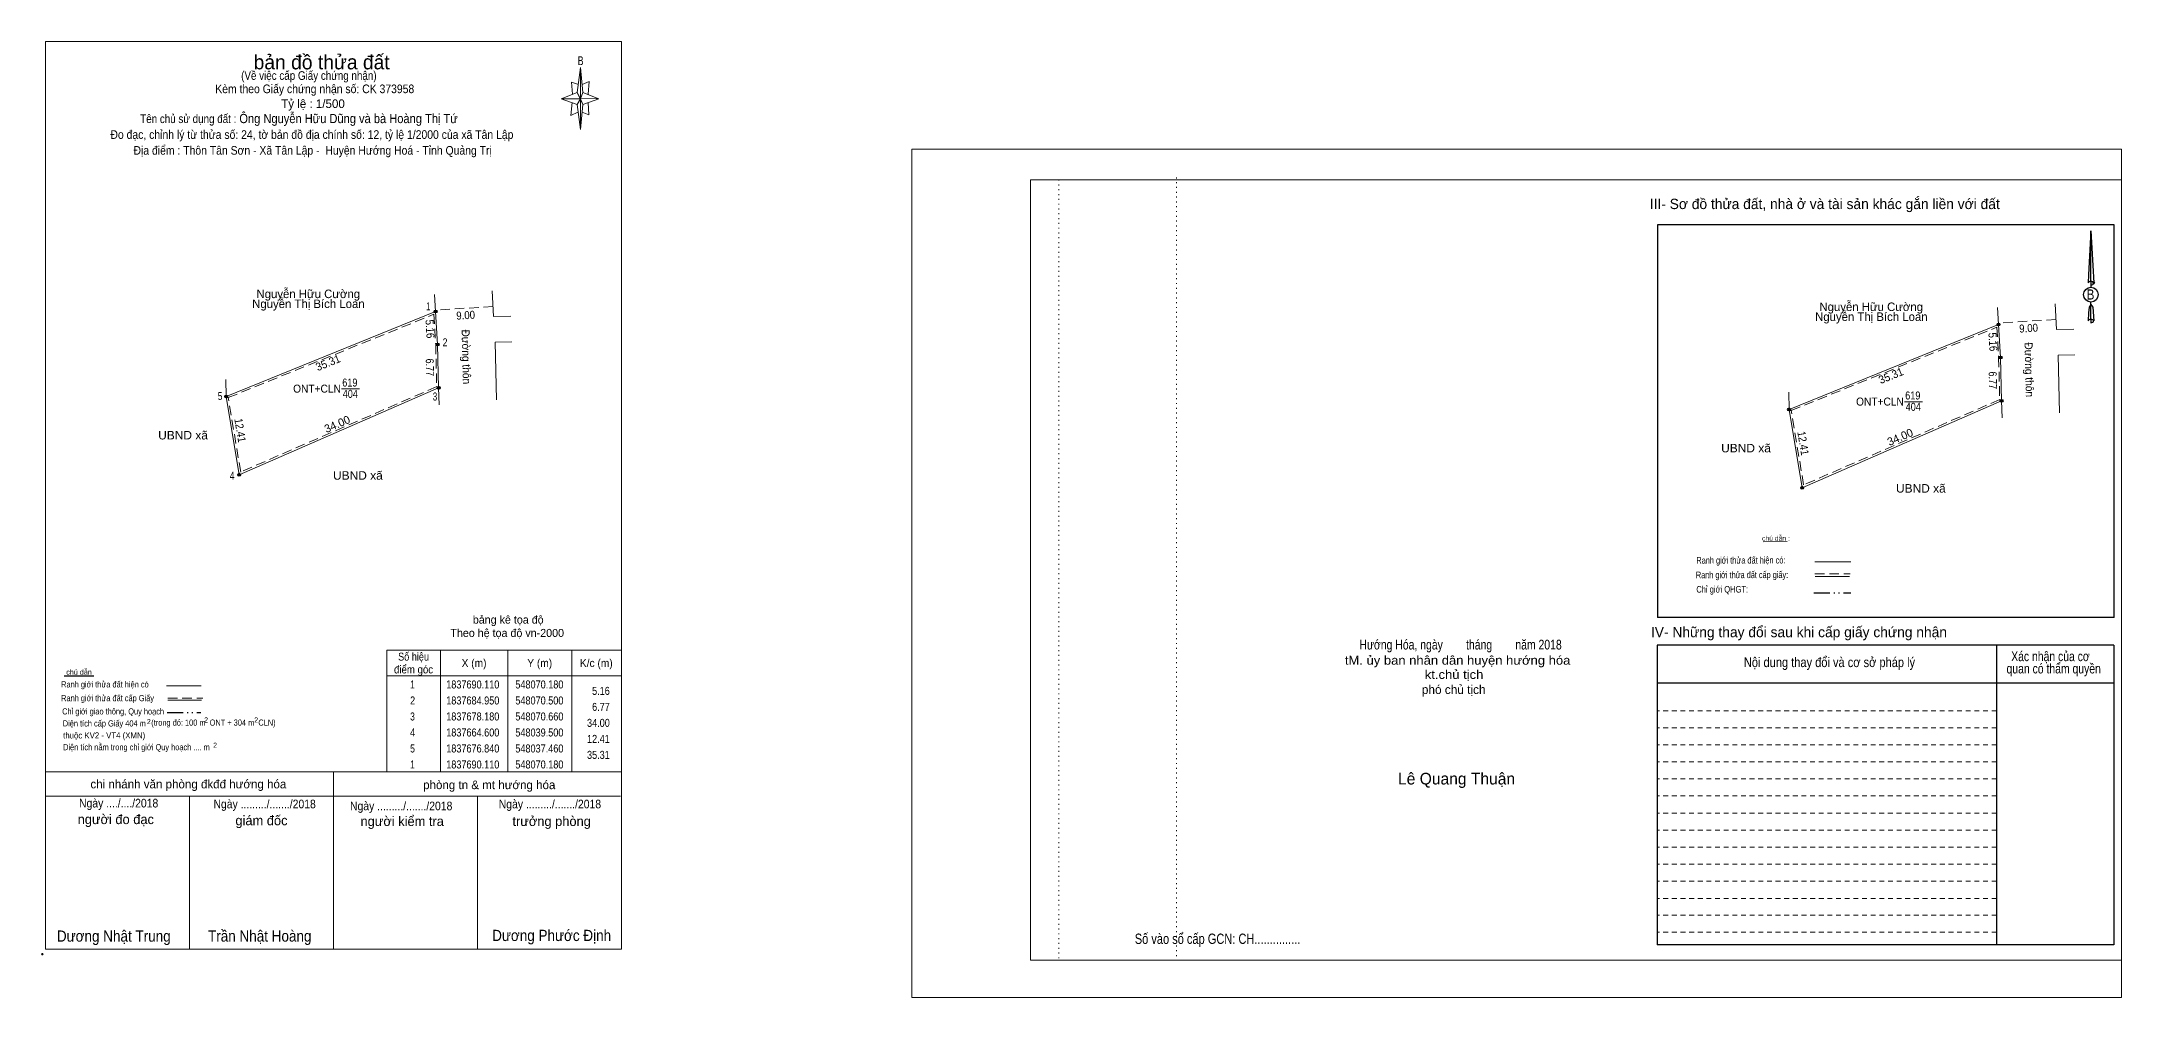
# Model space of a CAD drawing. Header units: metres. Extents: x 547505 to 548112, y 1837625 to 1837774.
# Drawn here: x 547505 to 547829.8, y 1837624.7 to 1837774 of the extents above; entities that cross this region are included whole.
import ezdxf
from ezdxf.enums import TextEntityAlignment as Align

# ---------------------------------------------------------------- set-up
doc = ezdxf.new("R2010")
doc.units = ezdxf.units.M
doc.header["$LTSCALE"] = 0.5
doc.header["$PDMODE"] = 32
doc.header["$PDSIZE"] = 0.25
for name, pattern in [('DASH_DOUBLE_DOT', [9.2, 5, -1.2, 0.3, -1.2, 0.3, -1.2]), ('DOTTED', [1.5, 0.3, -1.2]), ('MEDIUM_DASHED', [4.5, 3, -1.5]), ('SHORT_DASHED', [2.7, 1.5, -1.2])]:
    doc.linetypes.add(name, pattern=pattern)
for name, color, linetype, lineweight in [('1', 7, 'Continuous', 13), ('16', 7, 'Continuous', 25), ('18', 7, 'Continuous', 25), ('28', 7, 'SHORT_DASHED', 13), ('5', 7, 'DASH_DOUBLE_DOT', 13), ('55', 7, 'Continuous', 13), ('63', 7, 'Continuous', 13), ('7', 7, 'Continuous', 13), ('8', 7, 'Continuous', 13)]:
    doc.layers.add(name, color=color, linetype=linetype, lineweight=lineweight)

msp = doc.modelspace()

# ---------------------------------------------------------------- hatches: boundary and pattern name
at = {"layer": '8'}
for points in [[(547566.7443, 1837731.8452, 1), (547566.3016, 1837731.8452, 1)], [(547810.8543, 1837729.8252, 1), (547810.4116, 1837729.8252, 1)], [(547567.0614, 1837726.69, 1), (547566.6186, 1837726.69, 1)], [(547811.1714, 1837724.67, 1), (547810.7286, 1837724.67, 1)], [(547534.0214, 1837718.5795, 1), (547533.5787, 1837718.5795, 1)], [(547567.2253, 1837719.9174, 1), (547566.7826, 1837719.9174, 1)], [(547567.2253, 1837719.9174, 1), (547566.7826, 1837719.9174, 1)], [(547778.1314, 1837716.5595, 1), (547777.6887, 1837716.5595, 1)], [(547811.3353, 1837717.8974, 1), (547810.8926, 1837717.8974, 1)], [(547811.3353, 1837717.8974, 1), (547810.8926, 1837717.8974, 1)], [(547536.0652, 1837706.3417, 1), (547535.6224, 1837706.3417, 1)], [(547780.1752, 1837704.3217, 1), (547779.7324, 1837704.3217, 1)]]:
    msp.add_hatch(color=256, dxfattribs=at).paths.add_polyline_path(points)

# ---------------------------------------------------------------- linework, layer by layer
at = {"layer": '1'}
for p, q in [((547659.44, 1837752.44), (547829.82, 1837752.44)), ((547659.44, 1837630.48), (547659.44, 1837752.44)), ((547829.82, 1837752.44), (547829.82, 1837629.45)), ((547659.44, 1837630.48), (547829.82, 1837630.48))]:
    msp.add_line(p, q, dxfattribs=at)
at = {"layer": '1', "linetype": 'DOTTED'}
for p, q in [((547663.86, 1837752.44), (547663.86, 1837630.48)), ((547682.25, 1837752.8), (547682.25, 1837630.83))]:
    msp.add_line(p, q, dxfattribs=at)
at = {"layer": '1'}
msp.add_lwpolyline([(547640.92, 1837624.68), (547829.82, 1837624.68), (547829.82, 1837757.23), (547640.92, 1837757.23)], close=True, dxfattribs=at)
msp.add_lwpolyline([(547666.34, 1837752.44), (547829.82, 1837752.44), (547829.82, 1837630.48), (547666.34, 1837630.48)], dxfattribs=at)
at = {"layer": '16'}
msp.add_line((547513.13, 1837674.87), (547508.51, 1837674.87), dxfattribs=at)
at = {"layer": '18'}
for p, q in [((547825.05, 1837744.44), (547825.5, 1837736.32)), ((547825.05, 1837744.44), (547825.5, 1837736.32)), ((547825.05, 1837744.44), (547825.5, 1837736.32)), ((547824.7, 1837737.56), (547824.65, 1837736.32)), ((547825.05, 1837736.54), (547825.05, 1837736.25)), ((547825.05, 1837736.25), (547825.05, 1837736.04)), ((547825.05, 1837736.04), (547825.05, 1837735.71)), ((547825.05, 1837736.04), (547825.05, 1837735.71)), ((547825.05, 1837736.04), (547825.05, 1837735.71)), ((547825.05, 1837732.96), (547825.05, 1837733.32)), ((547825.05, 1837732.96), (547825.05, 1837733.32)), ((547825.05, 1837732.96), (547825.05, 1837733.32)), ((547825.05, 1837732.96), (547825.36, 1837732.52)), ((547825.05, 1837732.96), (547825.36, 1837732.52)), ((547825.05, 1837732.96), (547825.36, 1837732.52)), ((547825.36, 1837732.52), (547825.5, 1837730.39)), ((547825.36, 1837732.52), (547825.5, 1837730.39)), ((547825.36, 1837732.52), (547825.5, 1837730.39)), ((547825.05, 1837730.65), (547825.05, 1837730.35)), ((547825.05, 1837730.35), (547825.05, 1837730.1)), ((547825.5, 1837730.39), (547825.5, 1837730.4))]:
    msp.add_line(p, q, dxfattribs=at)
for points in [[(547825.05, 1837736.54), (547825.05, 1837744.44), (547824.7, 1837737.56)], [(547825.05, 1837730.65), (547825.05, 1837732.96), (547824.78, 1837732.52), (547824.7, 1837731.65), (547824.65, 1837730.4)]]:
    msp.add_lwpolyline(points, dxfattribs=at)
msp.add_ellipse((547825.063, 1837734.4901), major_axis=(0, 1.158), ratio=0.983453, dxfattribs=at)
for centre, start_param, end_param in [((547825.0634, 1837736.2746), 1.57079633, 3.07445202), ((547825.0634, 1837736.2746), 0.06714063, 1.57079633), ((547825.0634, 1837736.2746), 4.71238898, 6.28318531), ((547825.0634, 1837730.3641), 2.49106941, 3.07427841), ((547825.0634, 1837730.3641), 1.57079633, 2.49106941), ((547825.0634, 1837730.3641), 0.06714063, 1.57079633), ((547825.0634, 1837730.3641), 4.71238898, 6.28318531)]:
    msp.add_ellipse(centre, major_axis=(0.4175, 0), ratio=0.655448, start_param=start_param, end_param=end_param, dxfattribs=at)
msp.add_point((547825.5, 1837736.32), dxfattribs=at)
at = {"layer": '28', "linetype": 'Continuous', "lineweight": 25}
for p, q in [((547828.71, 1837684.06), (547757.35, 1837684.06)), ((547810.3, 1837679.72), (547810.32, 1837632.87)), ((547828.65, 1837679.72), (547828.62, 1837632.87)), ((547828.62, 1837673.77), (547757.3, 1837673.77)), ((547828.62, 1837632.87), (547757.3, 1837632.87))]:
    msp.add_line(p, q, dxfattribs=at)
at = {"layer": '28'}
for p, q in [((547810.31, 1837669.46), (547757.3, 1837669.46)), ((547810.31, 1837666.8), (547757.3, 1837666.8)), ((547810.31, 1837664.12), (547757.3, 1837664.12)), ((547810.31, 1837661.48), (547757.3, 1837661.48)), ((547810.31, 1837658.81), (547757.3, 1837658.81)), ((547810.31, 1837656.15), (547757.3, 1837656.15)), ((547810.31, 1837653.45), (547757.3, 1837653.45)), ((547810.32, 1837650.8), (547757.3, 1837650.8)), ((547810.32, 1837648.16), (547757.3, 1837648.16)), ((547810.32, 1837645.51), (547757.3, 1837645.51)), ((547810.32, 1837642.83), (547757.3, 1837642.83)), ((547810.32, 1837640.16), (547757.3, 1837640.16)), ((547810.32, 1837637.52), (547757.3, 1837637.52)), ((547810.32, 1837634.86), (547757.3, 1837634.86))]:
    msp.add_line(p, q, dxfattribs=at)
at = {"layer": '28', "linetype": 'Continuous', "lineweight": 25}
for points in [[(547828.71, 1837684.06), (547828.71, 1837745.4), (547757.35, 1837745.4), (547757.35, 1837684.06)], [(547828.65, 1837679.72), (547757.3, 1837679.72), (547757.3, 1837632.87)]]:
    msp.add_lwpolyline(points, dxfattribs=at)
at = {"layer": '5', "lineweight": 25}
for p, q in [((547781.79, 1837687.89), (547787.54, 1837687.89)), ((547524.61, 1837669.17), (547529.85, 1837669.17))]:
    msp.add_line(p, q, dxfattribs=at)
at = {"layer": '5', "linetype": 'Continuous'}
for p, q in [((547524.51, 1837673.38), (547529.89, 1837673.38)), ((547524.71, 1837671.14), (547529.98, 1837671.14))]:
    msp.add_line(p, q, dxfattribs=at)
at = {"layer": '5', "linetype": 'MEDIUM_DASHED'}
msp.add_line((547524.71, 1837671.46), (547530.15, 1837671.46), dxfattribs=at)
at = {"layer": '55'}
for p, q in [((547781.93, 1837692.72), (547787.54, 1837692.72)), ((547781.97, 1837690.47), (547787.35, 1837690.47)), ((547781.97, 1837690.47), (547787.35, 1837690.47))]:
    msp.add_line(p, q, dxfattribs=at)
at = {"layer": '55', "linetype": 'MEDIUM_DASHED'}
msp.add_line((547781.96, 1837690.85), (547787.47, 1837690.85), dxfattribs=at)
at = {"layer": '63'}
for p, q in [((547567.28, 1837678.92), (547567.28, 1837659.92)), ((547577.78, 1837678.92), (547577.78, 1837659.92)), ((547587.78, 1837678.92), (547587.78, 1837659.92)), ((547595.58, 1837678.92), (547595.58, 1837659.92)), ((547558.88, 1837674.92), (547595.58, 1837674.92))]:
    msp.add_line(p, q, dxfattribs=at)
msp.add_lwpolyline([(547595.58, 1837659.92), (547558.88, 1837659.92), (547558.88, 1837678.92), (547595.58, 1837678.92)], dxfattribs=at)
at = {"layer": '7'}
for p, q in [((547588.63, 1837766.09), (547589.13, 1837769.99)), ((547588.63, 1837764.19), (547586.13, 1837765.09)), ((547589.53, 1837764.19), (547589.13, 1837760.29)), ((547589.53, 1837766.09), (547592.03, 1837765.09)), ((547590.33, 1837764.49), (547590.43, 1837762.59)), ((547590.43, 1837762.59), (547589.43, 1837762.99)), ((547773.88, 1837695.88), (547777.61, 1837695.93)), ((547505.58, 1837659.92), (547595.58, 1837659.92)), ((547505.58, 1837659.92), (547595.58, 1837659.92)), ((547505.58, 1837659.92), (547595.58, 1837659.92)), ((547550.58, 1837632.22), (547550.58, 1837659.92)), ((547505.58, 1837656.12), (547595.38, 1837656.12)), ((547528.08, 1837632.22), (547528.08, 1837656.12)), ((547573.08, 1837632.22), (547573.08, 1837656.12)), ((547595.58, 1837632.22), (547505.58, 1837632.22))]:
    msp.add_line(p, q, dxfattribs=at)
for points in [[(547505.58, 1837774.02), (547595.58, 1837774.02), (547595.58, 1837632.22), (547505.58, 1837632.22)], [(547589.13, 1837769.99), (547589.53, 1837766.09), (547589.13, 1837765.09)], [(547589.13, 1837765.09), (547586.13, 1837765.09), (547588.63, 1837766.09), (547589.53, 1837764.19), (547592.03, 1837765.09), (547589.13, 1837765.19)], [(547589.13, 1837765.09), (547589.13, 1837760.29), (547588.63, 1837764.19)]]:
    msp.add_lwpolyline(points, close=True, dxfattribs=at)
for points in [[(547588.83, 1837767.29), (547587.73, 1837767.69), (547587.93, 1837765.79)], [(547589.43, 1837767.29), (547590.53, 1837767.79), (547590.33, 1837765.79)], [(547589.13, 1837765.09), (547588.63, 1837766.09), (547586.13, 1837765.09)], [(547587.83, 1837764.49), (547587.63, 1837762.49), (547588.73, 1837762.99)], [(547589.13, 1837765.09), (547589.53, 1837764.19), (547592.03, 1837765.09)]]:
    msp.add_lwpolyline(points, dxfattribs=at)
msp.add_point((547505.11, 1837631.44), dxfattribs=at)
at = {"layer": '8'}
for p, q in [((547566.52, 1837731.85), (547566.36, 1837734.5)), ((547810.63, 1837729.83), (547810.47, 1837732.48)), ((547575.84, 1837727.06), (547578.42, 1837727.12)), ((547575.84, 1837727.06), (547576.06, 1837718.06)), ((547819.95, 1837725.04), (547822.53, 1837725.1)), ((547819.95, 1837725.04), (547820.17, 1837716.04)), ((547533.8, 1837718.58), (547533.78, 1837721.24)), ((547551.81, 1837719.74), (547554.66, 1837719.74)), ((547567, 1837719.92), (547567.07, 1837717.26)), ((547777.91, 1837716.56), (547777.89, 1837719.22)), ((547795.92, 1837717.72), (547798.77, 1837717.72)), ((547811.11, 1837717.9), (547811.18, 1837715.24))]:
    msp.add_line(p, q, dxfattribs=at)
at = {"layer": '8', "linetype": 'MEDIUM_DASHED'}
for p, q in [((547575.5, 1837732.62), (547566.51, 1837732.07)), ((547819.61, 1837730.6), (547810.62, 1837730.05))]:
    msp.add_line(p, q, dxfattribs=at)
at = {"layer": '8'}
for points in [[(547575.35, 1837735.08), (547575.59, 1837731.06), (547578.27, 1837731.13)], [(547819.46, 1837733.06), (547819.7, 1837729.04), (547822.38, 1837729.11)]]:
    msp.add_lwpolyline(points, dxfattribs=at)
for points in [[(547567, 1837719.92), (547535.84, 1837706.34), (547533.8, 1837718.58), (547566.52, 1837731.85), (547566.84, 1837726.69)], [(547566.52, 1837731.85), (547566.84, 1837726.69), (547567, 1837719.92), (547535.84, 1837706.34), (547533.8, 1837718.58)], [(547811.11, 1837717.9), (547779.95, 1837704.32), (547777.91, 1837716.56), (547810.63, 1837729.83), (547810.95, 1837724.67)], [(547810.63, 1837729.83), (547810.95, 1837724.67), (547811.11, 1837717.9), (547779.95, 1837704.32), (547777.91, 1837716.56)]]:
    msp.add_lwpolyline(points, close=True, dxfattribs=at)
at = {"layer": '8', "linetype": 'MEDIUM_DASHED'}
for points in [[(547566.7, 1837720.11), (547536.08, 1837706.77), (547534.14, 1837718.39), (547566.25, 1837731.41), (547566.54, 1837726.68)], [(547810.81, 1837718.09), (547780.19, 1837704.75), (547778.25, 1837716.37), (547810.36, 1837729.39), (547810.65, 1837724.66)]]:
    msp.add_lwpolyline(points, close=True, dxfattribs=at)
at = {"layer": '8', "lineweight": 25}
for centre in [(547566.5229, 1837731.8452), (547810.6329, 1837729.8252), (547566.84, 1837726.69), (547810.95, 1837724.67), (547533.8001, 1837718.5795), (547567.0039, 1837719.9174), (547567.0039, 1837719.9174), (547777.9101, 1837716.5595), (547811.1139, 1837717.8974), (547811.1139, 1837717.8974), (547535.8438, 1837706.3417), (547779.9538, 1837704.3217)]:
    msp.add_circle(centre, 0.2214, dxfattribs=at)

# ---------------------------------------------------------------- texts
at = {"layer": '16', "width": 0.8}
for p in [(547521.74, 1837667.38), (547530.68, 1837667.63), (547538.51, 1837667.64), (547532.08, 1837663.68)]:
    msp.add_text('2', height=0.8, dxfattribs=at).set_placement(p, align=Align.CENTER)
at = {"layer": '18'}
for s, height, width, p in [('B', 1.59, 0.85, (547824.995, 1837733.71)), ('Hướng Hóa, ngày        tháng        năm 2018', 1.523, 0.8, (547726.61, 1837679.04)), ('tM. ủy ban nhân dân huyện hướng hóa', 1.381, 1.1, (547726.145, 1837676.67)), ('kt.chủ tịch', 1.381, 1.1, (547725.595, 1837674.44)), ('Số vào sổ cấp GCN: CH...............', 1.611, 0.8, (547688.655, 1837633.04))]:
    msp.add_text(s, height=height, dxfattribs=dict(at, width=width)).set_placement(p, align=Align.CENTER)
for s, height, p in [('phó chủ tịch', 1.381, (547725.535, 1837672.09)), ('Lê Quang Thuận', 1.822, (547725.98, 1837657.95))]:
    msp.add_text(s, height=height, dxfattribs=at).set_placement(p, align=Align.CENTER)
at = {"layer": '28'}
for s, p in [('III- Sơ đồ thửa đất, nhà ở và tài sản khác gắn liền với đất', (547783.49, 1837747.85)), ('IV- Những thay đổi sau khi cấp giấy chứng nhận', (547779.46, 1837680.96))]:
    msp.add_text(s, height=1.611, dxfattribs=at).set_placement(p, align=Align.CENTER)
for s, width, p in [('Nội dung thay đổi và cơ sở pháp lý', 0.85, (547784.225, 1837676.29)), (' quan có thẩm quyền', 0.8, (547819.02, 1837675.3)), ('Xác nhận của cơ', 0.8, (547818.74, 1837677.22))]:
    msp.add_text(s, height=1.519, dxfattribs=dict(at, width=width)).set_placement(p, align=Align.CENTER)
at = {"layer": '5'}
for s, height, width, p in [('chú dẫn', 0.7999, 1.05, (547510.83, 1837675.11)), ('Ranh giới thửa đất hiện có ', 0.96, 0.9, (547515.035, 1837673.11)), ('Ranh giới thửa đất cấp Giấy', 0.96, 0.9, (547515.29, 1837670.96)), ('Chỉ giới giao thông, Quy hoạch', 0.96, 0.9, (547516.15, 1837668.89)), ('Diện tích cấp Giấy 404 m', 0.96, 0.9, (547514.78, 1837667.01)), ('(trong đó: 100 m  ONT + 304 m  CLN)', 0.96, 0.9, (547531.825, 1837667.14)), ('thuộc KV2 - VT4 (XMN)', 0.96, 0.95, (547514.76, 1837665.14)), ('Diện tích nằm trong chỉ giới Quy hoạch .... m', 0.96, 0.9, (547519.795, 1837663.3))]:
    msp.add_text(s, height=height, dxfattribs=dict(at, width=width)).set_placement(p, align=Align.CENTER)
at = {"layer": '55'}
for s, height, width, p in [('Ranh giới thửa đất hiện có:', 1.04, 0.8, (547770.3938, 1837692.4662)), ('Chỉ giới QHGT:', 1.035, 0.85, (547767.4788, 1837687.9296)), ('Ranh giới thửa đất cấp giấy:', 1.035, 0.8, (547770.5688, 1837690.1867))]:
    msp.add_text(s, height=height, rotation=0.135, dxfattribs=dict(at, width=width)).set_placement(p, align=Align.CENTER)
at = {"layer": '63'}
for s, width, p in [('điểm góc', 0.9, (547563.08, 1837675.3)), ('Số hiệu', 0.85, (547563.08, 1837677.3)), ('X (m)', 0.95, (547572.53, 1837676.3)), ('Y (m)', 0.95, (547582.785, 1837676.3)), ('K/c (m)', 0.95, (547591.625, 1837676.3)), (' 1', 0.75, (547562.73, 1837672.95)), ('1837690.110', 0.85, (547572.33, 1837672.95)), ('548070.180', 0.85, (547582.73, 1837672.95)), (' 2', 0.85, (547562.735, 1837670.45)), ('1837684.950', 0.85, (547572.33, 1837670.45)), ('548070.500', 0.85, (547582.73, 1837670.45)), (' 4', 0.85, (547562.73, 1837665.45)), (' 3', 0.8, (547562.725, 1837667.95)), ('1837678.180', 0.85, (547572.33, 1837667.95)), ('1837664.600', 0.85, (547572.33, 1837665.45)), ('548070.660', 0.85, (547582.73, 1837667.95)), ('548039.500', 0.85, (547582.73, 1837665.45)), (' 5', 0.8, (547562.735, 1837662.95)), ('1837676.840', 0.85, (547572.33, 1837662.95)), ('548037.460', 0.85, (547582.73, 1837662.95)), (' 1', 0.75, (547562.73, 1837660.45)), ('1837690.110', 0.85, (547572.33, 1837660.45)), ('548070.180', 0.85, (547582.73, 1837660.45))]:
    msp.add_text(s, height=1.25, dxfattribs=dict(at, width=width)).set_placement(p, align=Align.CENTER)
at = {"layer": '63', "width": 0.85}
for s, p in [('5.16', (547593.73, 1837671.95)), ('6.77', (547593.73, 1837669.45)), ('34.00', (547593.73, 1837666.95)), ('35.31', (547593.73, 1837661.95)), ('12.41', (547593.73, 1837664.45))]:
    msp.add_text(s, height=1.25, dxfattribs=at).set_placement(p, align=Align.RIGHT)
at = {"layer": '7'}
for s, height, p in [('bản đồ thửa đất', 2.25, (547548.725, 1837769.68)), ('Tỷ lệ : 1/500', 1.35, (547547.375, 1837763.64)), ('bảng kê tọa độ', 1.25, (547577.865, 1837683.08)), ('Theo hệ tọa độ vn-2000', 1.25, (547577.705, 1837681)), ('chi nhánh văn phòng đkđđ hướng hóa', 1.35, (547527.91, 1837657.34)), ('phòng tn & mt hướng hóa', 1.35, (547574.905, 1837657.22)), ('người đo đạc', 1.5, (547516.575, 1837651.76)), ('giám đốc', 1.5, (547539.325, 1837651.58)), ('người kiểm tra', 1.5, (547561.305, 1837651.46)), ('trưởng phòng', 1.5, (547584.645, 1837651.46))]:
    msp.add_text(s, height=height, dxfattribs=at).set_placement(p, align=Align.CENTER)
for s, height, width, p in [('B', 1.378, 0.75, (547589.165, 1837770.34)), ('Kèm theo Giấy chứng nhận số: CK 373958', 1.35, 0.9, (547547.65, 1837765.96)), ('(Về việc cấp Giấy chứng nhận)', 1.35, 0.85, (547546.73, 1837768.04)), ('Tên chủ sử dụng đất :', 1.35, 0.85, (547527.895, 1837761.29)), ('Đo đạc, chỉnh lý từ thửa số: 24, tờ bản đồ địa chính số: 12, tỷ lệ 1/2000 của xã Tân Lập', 1.35, 0.9, (547547.205, 1837758.82)), ('Địa điểm : Thôn Tân Sơn - Xã Tân Lập -  Huyện Hướng Hoá - Tỉnh Quảng Trị ', 1.35, 0.9, (547547.545, 1837756.35)), ('Ngày ..../..../2018', 1.35, 0.9, (547517.02, 1837654.36)), ('Ngày ........./......./2018', 1.35, 0.9, (547539.82, 1837654.23)), ('Ngày ........./......./2018', 1.35, 0.9, (547561.15, 1837653.92)), ('Ngày ........./......./2018', 1.35, 0.9, (547584.38, 1837654.22)), ('Dương Nhật Trung', 1.75, 0.9, (547516.26, 1837633.39)), ('Trần Nhật Hoàng', 1.75, 0.9, (547539.055, 1837633.4)), ('Dương Phước Định', 1.75, 0.9, (547584.645, 1837633.49))]:
    msp.add_text(s, height=height, dxfattribs=dict(at, width=width)).set_placement(p, align=Align.CENTER)
at = {"layer": '7', "width": 0.9}
msp.add_text('Ông Nguyễn Hữu Dũng và bà Hoàng Thị Tứ', height=1.44, dxfattribs=at).set_placement((547535.87, 1837761.28))
at = {"layer": '7'}
msp.add_text('chú dẫn :', height=0.7652, rotation=359.974, dxfattribs=at).set_placement((547775.8648, 1837696.0289), align=Align.CENTER)
at = {"layer": '8'}
for s, p in [('Nguyễn Hữu Cường', (547546.635, 1837733.94)), ('Nguyễn Thị Bích Loan', (547546.655, 1837732.39)), ('Nguyễn Thị Bích Loan', (547790.765, 1837730.37)), ('Nguyễn Hữu Cường', (547790.745, 1837731.92))]:
    msp.add_text(s, height=1.328, dxfattribs=at).set_placement(p, align=Align.CENTER)
for s, height, width, p in [('1', 1.25, 0.65, (547565.375, 1837732.04)), ('2', 1.25, 0.8, (547568, 1837726.41)), ('5', 1.25, 0.75, (547532.86, 1837718.01)), ('ONT+CLN', 1.25, 0.95, (547548, 1837719.17)), ('619', 1.25, 0.85, (547553.13, 1837720.12)), ('404', 1.25, 0.85, (547553.2, 1837718.35)), ('3', 1.25, 0.75, (547566.43, 1837717.94)), ('ONT+CLN', 1.25, 0.95, (547792.11, 1837717.15)), ('619', 1.25, 0.85, (547797.24, 1837718.1)), ('404', 1.25, 0.85, (547797.31, 1837716.33)), ('UBND xã', 1.328, 1.05, (547527.08, 1837711.86)), ('UBND xã', 1.328, 1.05, (547771.19, 1837709.84)), ('4', 1.25, 0.8, (547534.745, 1837705.56)), ('UBND xã', 1.328, 1.05, (547554.39, 1837705.57)), ('UBND xã', 1.328, 1.05, (547798.5, 1837703.55))]:
    msp.add_text(s, height=height, dxfattribs=dict(at, width=width)).set_placement(p, align=Align.CENTER)
for s, rotation, width, p in [('9.00', 3.501, 0.9, (547571.2518, 1837730.6482)), ('5.16', 273.549, 0.9, (547565.0291, 1837729.0837)), ('Đường thôn', 271.387, 0.95, (547570.6843, 1837724.7551)), ('5.16', 273.549, 0.9, (547809.1391, 1837727.0637)), ('9.00', 3.501, 0.9, (547815.3618, 1837728.6282)), ('35.31', 22.076, 0.95, (547549.9501, 1837723.2603)), ('Đường thôn', 271.387, 0.95, (547814.7943, 1837722.7351)), ('6.77', 271.354, 0.85, (547565.013, 1837723.1048)), ('35.31', 22.076, 0.95, (547794.0601, 1837721.2403)), ('6.77', 271.354, 0.85, (547809.123, 1837721.0848)), ('12.41', 279.462, 0.9, (547535.3937, 1837713.1877)), ('12.41', 279.462, 0.9, (547779.5037, 1837711.1677))]:
    msp.add_text(s, height=1.25, rotation=rotation, dxfattribs=dict(at, width=width)).set_placement(p, align=Align.CENTER)
for p in [(547551.4003, 1837713.6825), (547795.5103, 1837711.6625)]:
    msp.add_text('34.00', height=1.25, rotation=23.548, dxfattribs=at).set_placement(p, align=Align.CENTER)

doc.saveas('drawing.dxf')
